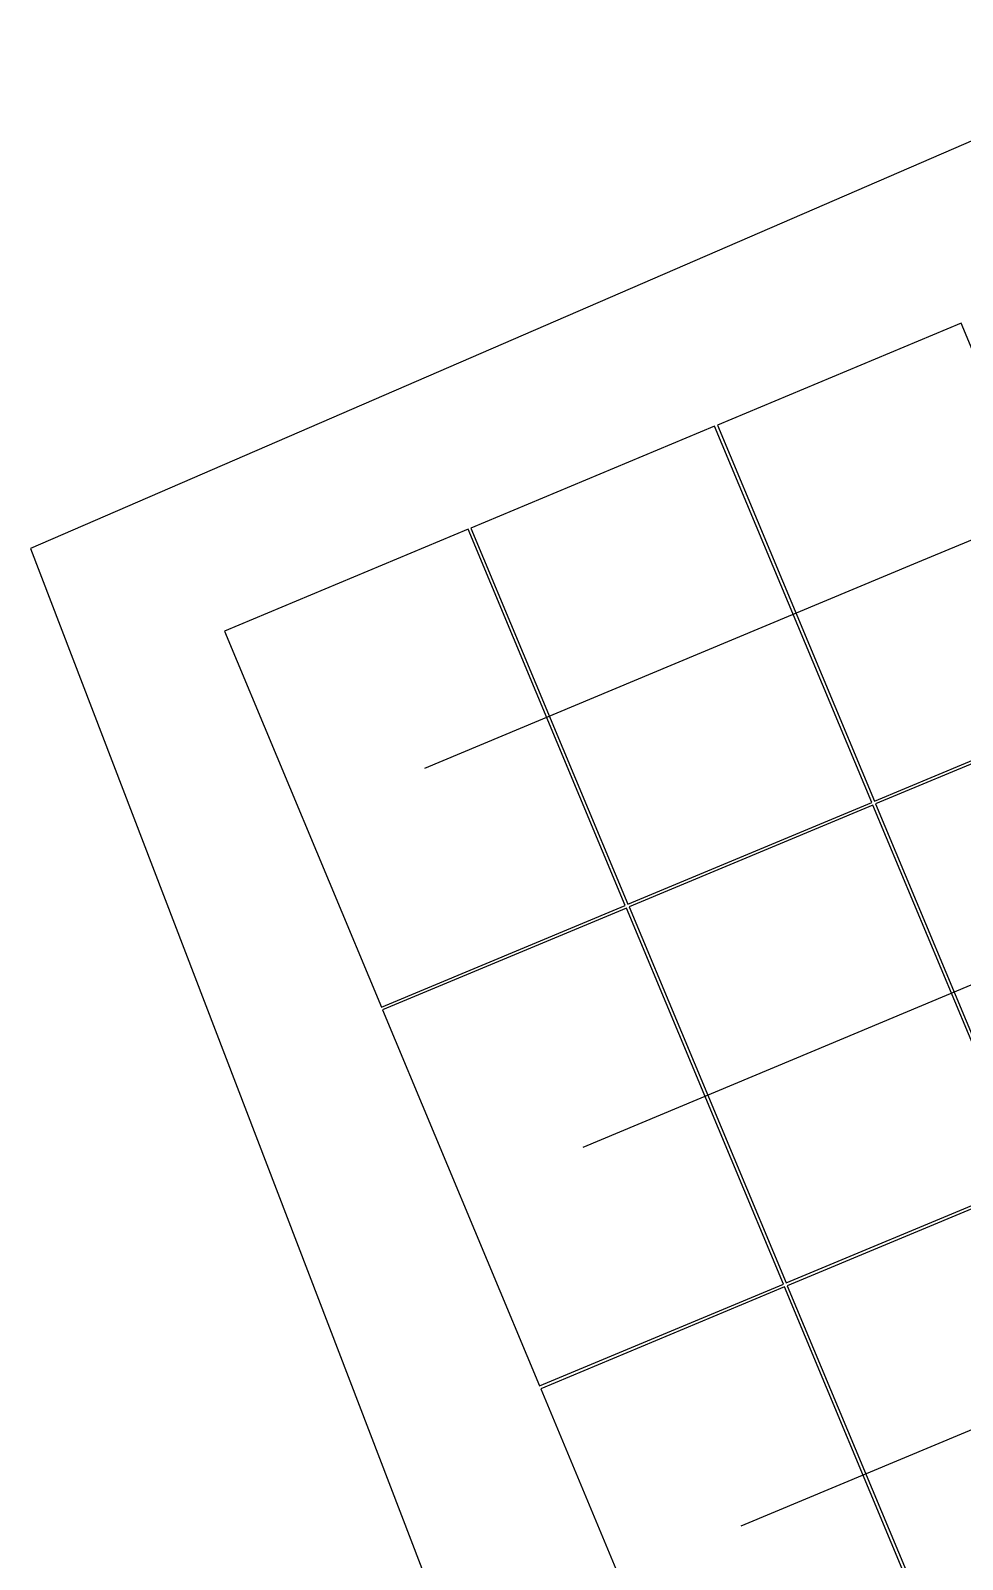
# Model space of a CAD drawing. Header units: feet. Extents: x -179 to 28, y -21 to 191.
# Drawn here: x -34.3 to -21.38, y -1.65 to 19.53 of the extents above; entities that cross this region are included whole.
import ezdxf

# ---------------------------------------------------------------- set-up
doc = ezdxf.new("R2010")
doc.units = ezdxf.units.FT
for name, color, linetype in [('Buildings', 7, 'CONTINUOUS'), ('Modules', 7, 'CONTINUOUS'), ('Strings', 7, 'CONTINUOUS')]:
    doc.layers.add(name, color=color, linetype=linetype)

msp = doc.modelspace()

# ---------------------------------------------------------------- linework, layer by layer
at = {"layer": 'Buildings', "color": 252}
for p, q in [((7.683, 30.53), (-34.298, 12.353)), ((-34.298, 12.353), (-21.588, -20.771))]:
    msp.add_line(p, q, dxfattribs=at)
at = {"layer": 'Modules', "color": 254}
for p, q in [((-21.401, 15.473), (-24.779, 14.062)), ((-19.225, 10.263), (-21.401, 15.473)), ((-24.817, 14.046), (-28.195, 12.635)), ((-22.64, 8.836), (-24.817, 14.046)), ((-24.779, 14.062), (-22.603, 8.852)), ((-28.232, 12.62), (-31.61, 11.209)), ((-26.056, 7.409), (-28.232, 12.62)), ((-28.195, 12.635), (-26.018, 7.425)), ((-31.61, 11.209), (-29.434, 5.999)), ((-22.603, 8.852), (-19.225, 10.263)), ((-19.209, 10.224), (-22.587, 8.814)), ((-26.018, 7.425), (-22.64, 8.836)), ((-22.624, 8.798), (-26.002, 7.387)), ((-20.448, 3.588), (-22.624, 8.798)), ((-22.587, 8.814), (-20.41, 3.603)), ((-29.434, 5.999), (-26.056, 7.409)), ((-26.04, 7.371), (-29.418, 5.96)), ((-23.864, 2.161), (-26.04, 7.371)), ((-26.002, 7.387), (-23.826, 2.177)), ((-29.418, 5.96), (-27.242, 0.75)), ((-23.826, 2.177), (-20.448, 3.588)), ((-20.432, 3.549), (-23.81, 2.138)), ((-27.242, 0.75), (-23.864, 2.161)), ((-23.848, 2.122), (-27.226, 0.712)), ((-21.672, -3.088), (-23.848, 2.122)), ((-23.81, 2.138), (-21.634, -3.072)), ((-27.226, 0.712), (-25.05, -4.499))]:
    msp.add_line(p, q, dxfattribs=at)
at = {"layer": 'Strings', "color": 11}
for p, q in [((-22.002, 12.162), (-18.586, 13.589)), ((-25.417, 10.736), (-22.002, 12.162)), ((-28.833, 9.309), (-25.417, 10.736)), ((-23.225, 5.487), (-19.809, 6.914)), ((-26.641, 4.06), (-23.225, 5.487)), ((-24.449, -1.188), (-17.617, 1.665))]:
    msp.add_line(p, q, dxfattribs=at)

doc.saveas('drawing.dxf')
